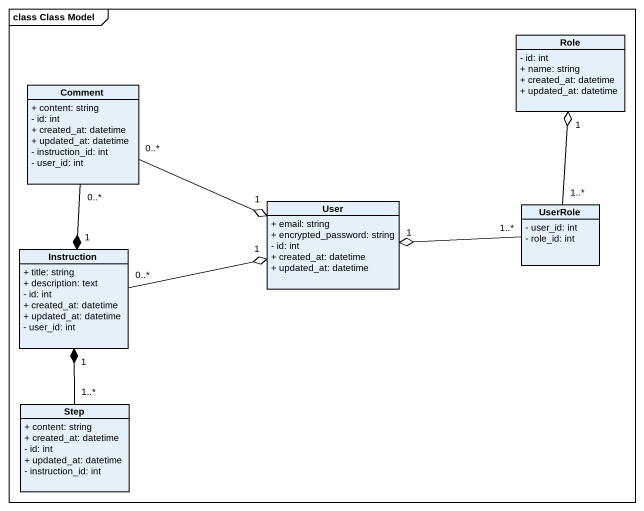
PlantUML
@startuml
mainframe class Class Model
hide circle
hide empty members
skinparam classAttributeIconSize 0
class Role {
  - id: int
  + name: string
  + created_at: datetime
  + updated_at: datetime
}
class Comment {
  + content: string
  - id: int
  + created_at: datetime
  + updated_at: datetime
  - instruction_id: int
  - user_id: int
}
class User {
  + email: string
  + encrypted_password: string
  - id: int
  + created_at: datetime
  + updated_at: datetime
}
class UserRole {
  - user_id: int
  - role_id: int
}
class Instruction {
  + title: string
  + description: text
  - id: int
  + created_at: datetime
  + updated_at: datetime
  - user_id: int
}
class Step {
  + content: string
  + created_at: datetime
  - id: int
  + updated_at: datetime
  - instruction_id: int
}
Comment "0..*" -right-o "1" User
Comment "0..*" --* "1" Instruction
UserRole "1..*" -up-o "1" Role
UserRole "1..*" -left-o "1" User
Instruction "0..*" -right-o "1" User
Step "1..*" -up-* "1" Instruction
@enduml
